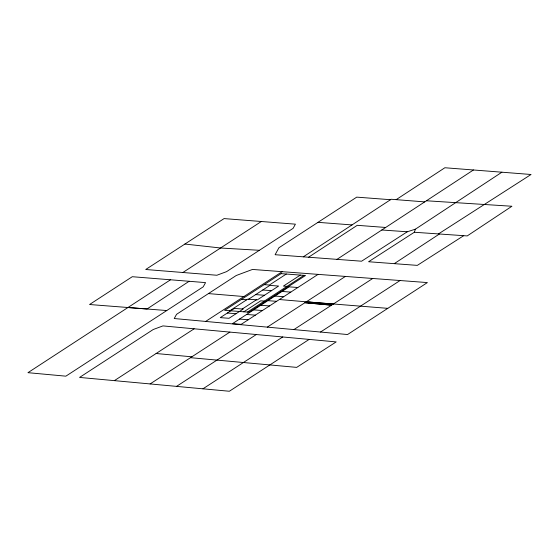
<?xml version="1.0" encoding="UTF-8"?>
<svg xmlns="http://www.w3.org/2000/svg" width="559" height="559" viewBox="0 0 559 559"><rect width="100%" height="100%" fill="white"/><g stroke="black" fill="none" stroke-linecap="round" stroke-linejoin="round"><path stroke-width="0.84" d="M463.697 235.681L417.314 265.378L368.591 261.738L414.324 232.258L415.4 229.183L501.912 172.2L531.05 174.492L438.452 233.928L467.219 235.926L511.911 206.25L426.412 200.772M189.138 281.282L170.509 279.786L27.95 372.678L65.864 376.172L203.217 286.83L205.558 282.616L189.138 281.282L147.038 308.994L127.962 307.52M394.277 263.645L439.437 233.983L414.324 232.258M261.326 221.511L182.87 272.499L145.731 269.501L224.082 218.59L295.411 224.166L293.098 228.358L226.584 271.639L216.864 275.252L182.87 272.499M303.292 256.84L391.188 199.263L424.721 201.883M396.17 199.654L444.873 167.749L501.912 172.2M308.554 257.231L357.25 225.319L385.654 227.464M336.979 259.362L473.431 169.978M320.51 332.046L400.076 280.527M114.371 380.637L194.155 328.797L336.183 341.905L296.682 367.382L190.493 357.683M205.642 321.432L347.544 334.534L427.383 282.581L252.472 269.445L236.24 275.503L176.56 314.326L174.226 318.532L205.642 321.432L282.183 271.667M229.833 310.748L247.693 299.142L257.35 299.869L278.606 286.054L269.85 285.397L248.601 299.212M286.313 274.036L269.41 285.027L264.204 284.636M234.431 308.421L220.26 317.631L229.015 318.288L243.186 309.078L233.522 308.351M242.278 309.008L256.441 299.799M243.836 311.803L260.739 300.812L264.372 301.091M300.316 275.091L283.413 286.082L287.04 286.355M247.469 312.076L303.942 275.363M240.677 324.674L318.064 274.371M194.155 328.797L162.948 325.904L153.229 329.51L79.567 377.423L150.105 383.935L229.889 332.088M150.105 383.935L176.532 386.381L256.315 334.534M202.945 388.812L282.728 336.972M309.141 339.404L229.358 391.251L176.532 386.381M267.314 327.12L345.399 276.425M293.901 329.586L372.734 278.473M415.4 229.183L407.28 231.768L361.589 261.207L275.112 254.715L278.927 247.749L356.733 197.138L390.51 199.703M308.526 303.055L331.536 305.179L304.914 302.705L308.526 303.055L309.986 302.112L387.785 308.344M259.383 250.299L220.826 248.021L184.903 244.045M381.804 229.994L407.28 231.768M317.98 222.342L352.016 224.921M297.863 287.501L289.108 286.844L232.432 323.682L241.188 324.346M262.772 290.002L271.52 290.659M282.022 291.449L290.778 292.112M255.687 294.607L264.435 295.264M274.937 296.053L283.692 296.717M267.859 300.658L276.607 301.322M241.537 299.365L246.736 299.764M260.774 305.263L269.522 305.927M253.688 309.868L262.437 310.531M227.345 313.026L236.101 313.683M246.603 314.472L255.358 315.136M239.518 319.077L248.273 319.741M166.771 310.538L89.559 304.515L132.273 276.712L170.509 279.786M208.43 293.594L243.92 296.543M279.374 299.526L333.227 304.082M306.325 301.79L309.986 302.112M156.101 353.512L191.842 356.81M281.114 273.644L224.634 310.357L249.034 312.195L305.514 275.482L281.114 273.644"/></g></svg>
